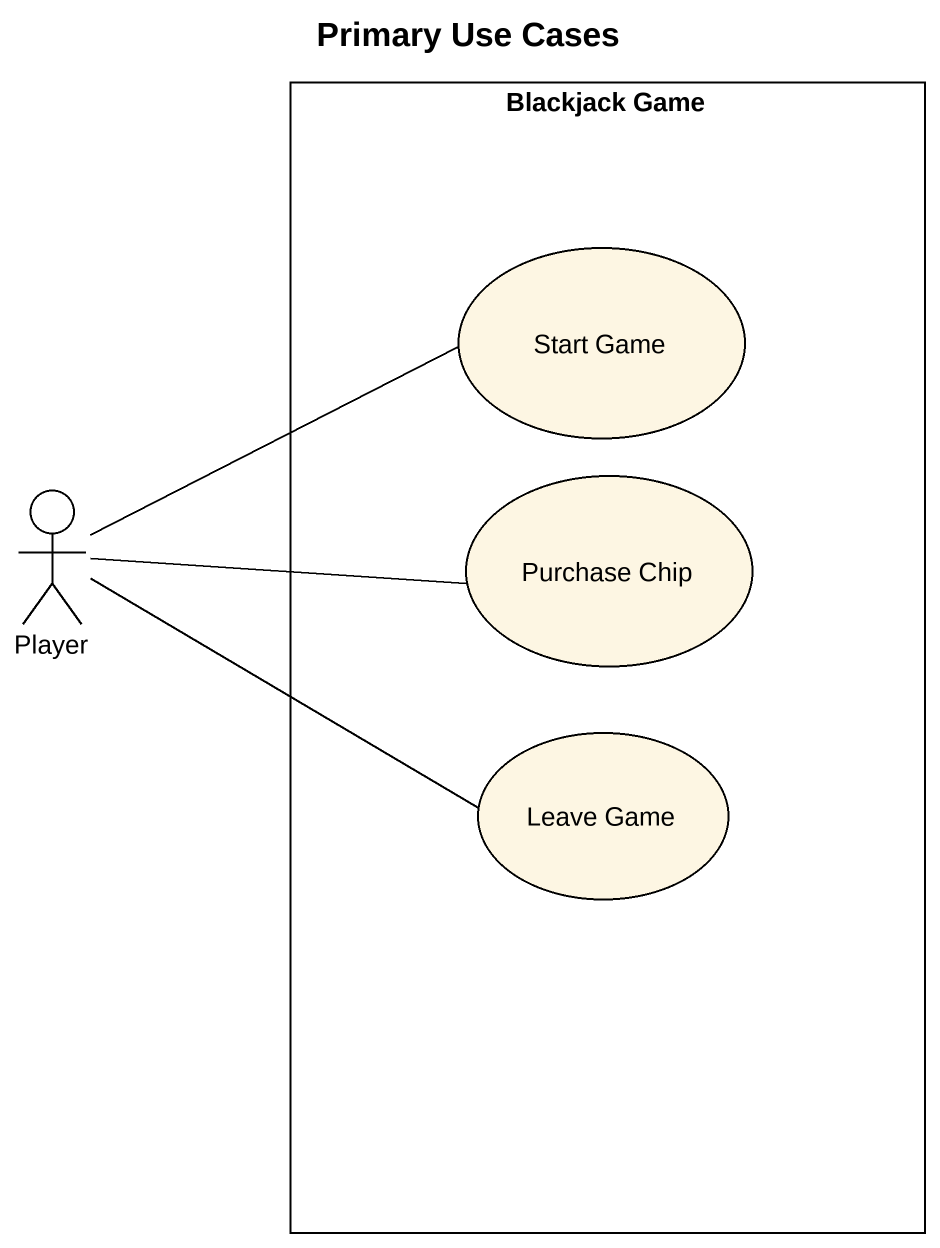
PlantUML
@startuml
title Primary Use Cases
rectangle "Blackjack Game" as Blackjack_Game {
  usecase "Start Game" as Start_Game
  usecase "Purchase Chip" as Purchase_Chip
  usecase "Leave Game" as Leave_Game
}
actor Player
Player -right- Start_Game
Player -right- Purchase_Chip
Player -right- Leave_Game
@enduml
